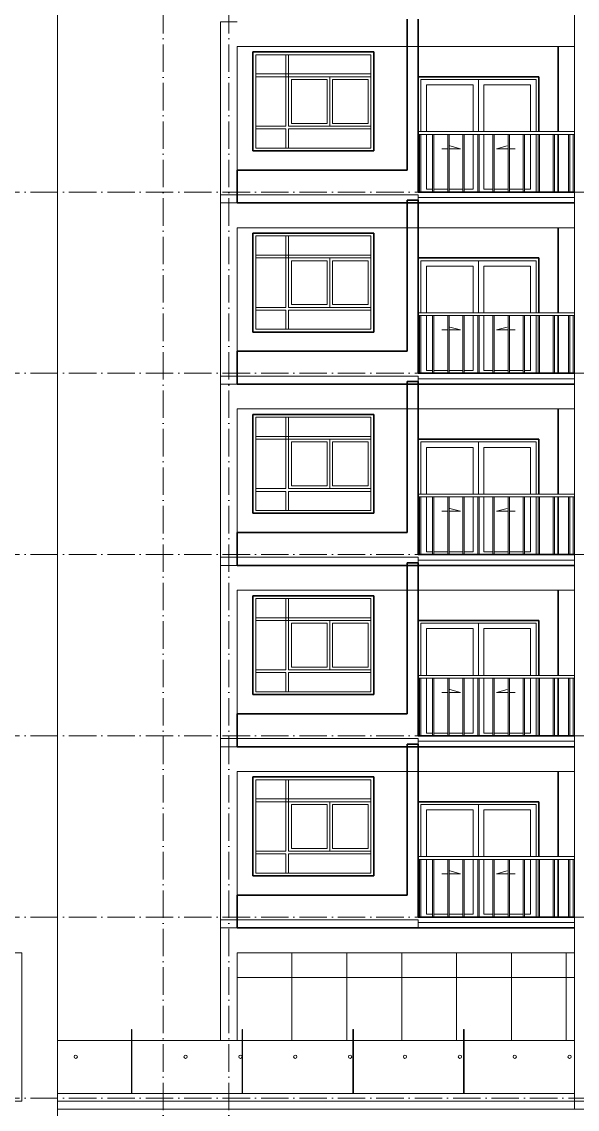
# Model space of a CAD drawing. Header units: millimetres. Extents: x -8482 to 130249, y -7482 to 93550.
# Drawn here: x 98786 to 108911, y 18400 to 38200 of the extents above; entities that cross this region are included whole.
import ezdxf

# ---------------------------------------------------------------- set-up
doc = ezdxf.new("R2010")
doc.units = ezdxf.units.MM
doc.linetypes.add('Grid Line', pattern=[14, 10, -2, 0, -2])
for name, color, linetype, lineweight in [('CUA', 31, 'Continuous', 9), ('KINH', 152, 'Continuous', 5), ('NET CAT', 3, 'Continuous', 5), ('NET CATConcrete', 3, 'Continuous', 5), ('NET THAY 1', 41, 'Continuous', 5), ('NET THAY 2', 55, 'Continuous', 5), ('NET-THAY', 2, 'Continuous', 9), ('TRUC', 225, 'Continuous', 5)]:
    doc.layers.add(name, color=color, linetype=linetype, lineweight=lineweight)

# ---------------------------------------------------------------- blocks, each defined once
blk = doc.blocks.new('System Panel - Glazed-829545-MẶT ĐỨNG TRỤC Q-A')
at = {"layer": 'KINH', "color": 10}
for p, q in [((-16750, 20800), (-17750, 20800)), ((-16750, 19650), (-16750, 20800))]:
    blk.add_line(p, q, dxfattribs=at)
blk = doc.blocks.new('System Panel - Glazed-V411-MẶT ĐỨNG TRỤC Q-A')
at = {"layer": 'KINH', "color": 10}
for p, q in [((-15750, 20800), (-16750, 20800)), ((-16750, 20800), (-16750, 19650)), ((-15750, 19650), (-15750, 20800))]:
    blk.add_line(p, q, dxfattribs=at)
blk = doc.blocks.new('System Panel - Glazed-980423-MẶT ĐỨNG TRỤC Q-A')
at = {"layer": 'KINH', "color": 10}
for p, q in [((-11600, 20800), (-11750, 20800)), ((-11750, 20800), (-11750, 19650))]:
    blk.add_line(p, q, dxfattribs=at)
blk = doc.blocks.new('System Panel - Glazed-829547-MẶT ĐỨNG TRỤC Q-A')
at = {"layer": 'KINH', "color": 10}
for p, q in [((-16750, 20800), (-16750, 21250)), ((-17750, 20800), (-16750, 20800))]:
    blk.add_line(p, q, dxfattribs=at)
blk = doc.blocks.new('System Panel - Glazed-V412-MẶT ĐỨNG TRỤC Q-A')
at = {"layer": 'KINH', "color": 10}
for p, q in [((-16750, 21250), (-16750, 20800)), ((-15750, 20800), (-15750, 21250)), ((-16750, 20800), (-15750, 20800))]:
    blk.add_line(p, q, dxfattribs=at)
blk = doc.blocks.new('System Panel - Glazed-980424-MẶT ĐỨNG TRỤC Q-A')
at = {"layer": 'KINH', "color": 10}
for p, q in [((-11750, 21250), (-11750, 20800)), ((-11750, 20800), (-11600, 20800))]:
    blk.add_line(p, q, dxfattribs=at)
blk = doc.blocks.new('Railing - NBS_RailInfillPnl_Post-1009334-MẶT ĐỨNG TRỤC Q-A')
at = {"layer": 'NET THAY 2', "color": 10}
for p, q in [((-13623, 19850), (-13613, 19850)), ((-13623, 18685), (-13623, 19850)), ((-13613, 19850), (-13613, 18685))]:
    blk.add_line(p, q, dxfattribs=at)
blk = doc.blocks.new('Railing - Railing-863470-MẶT ĐỨNG TRỤC Q-A')
at = {"layer": 'NET THAY 1', "color": 10}
blk.add_line((-21025, 18685), (-11600, 18685), dxfattribs=at)
for p in [(-6054, 0), (-4036, 0), (-2018, 0), (0, 0)]:
    blk.add_blockref('Railing - NBS_RailInfillPnl_Post-1009334-MẶT ĐỨNG TRỤC Q-A', p)
blk = doc.blocks.new('Top Rail Type - Top Rail_Internal_-863475-MẶT ĐỨNG TRỤC Q-A')
at = {"layer": 'NET THAY 1', "color": 10}
for p, q in [((-19677, 19650), (-21025, 19650)), ((-17659, 19650), (-19667, 19650)), ((-15641, 19650), (-17649, 19650)), ((-13623, 19650), (-15631, 19650)), ((-11600, 19650), (-13613, 19650))]:
    blk.add_line(p, q, dxfattribs=at)
blk = doc.blocks.new('ALB-RAILING 32 - ALB-BALUSTER-847066-MẶT ĐỨNG TRỤC Q-A')
at = {"layer": 'NET THAY 1', "color": 10}
for start, end in [(0, 180), (180, 0)]:
    blk.add_arc((-20690, 19357), 30, start, end, dxfattribs=at)
blk = doc.blocks.new('ALC1807-ASCENT PLAZA-TANG DIEN HINH_rvt-2-MẶT ĐỨNG TRỤC Q-A')
at = {"layer": 'NET-THAY', "color": 250, "lineweight": 15}
for p, q in [((-21675, 21250), (-22000, 21250)), ((-21675, 18550), (-21675, 21250)), ((-22000, 18550), (-21675, 18550))]:
    blk.add_line(p, q, dxfattribs=at)
at = {"color": 250, "lineweight": 15}
for name, p in [('System Panel - Glazed-829547-MẶT ĐỨNG TRỤC Q-A', (0, 0)), ('System Panel - Glazed-V412-MẶT ĐỨNG TRỤC Q-A', (0, 0)), ('System Panel - Glazed-V412-MẶT ĐỨNG TRỤC Q-A', (1000, 0)), ('System Panel - Glazed-V412-MẶT ĐỨNG TRỤC Q-A', (2000, 0)), ('System Panel - Glazed-V412-MẶT ĐỨNG TRỤC Q-A', (3000, 0)), ('System Panel - Glazed-V412-MẶT ĐỨNG TRỤC Q-A', (4000, 0)), ('System Panel - Glazed-980424-MẶT ĐỨNG TRỤC Q-A', (0, 0)), ('System Panel - Glazed-829545-MẶT ĐỨNG TRỤC Q-A', (0, 0)), ('System Panel - Glazed-V411-MẶT ĐỨNG TRỤC Q-A', (0, 0)), ('System Panel - Glazed-V411-MẶT ĐỨNG TRỤC Q-A', (1000, 0)), ('System Panel - Glazed-V411-MẶT ĐỨNG TRỤC Q-A', (2000, 0)), ('System Panel - Glazed-V411-MẶT ĐỨNG TRỤC Q-A', (3000, 0)), ('System Panel - Glazed-V411-MẶT ĐỨNG TRỤC Q-A', (4000, 0)), ('System Panel - Glazed-980423-MẶT ĐỨNG TRỤC Q-A', (0, 0)), ('Railing - Railing-863470-MẶT ĐỨNG TRỤC Q-A', (0, 0)), ('Top Rail Type - Top Rail_Internal_-863475-MẶT ĐỨNG TRỤC Q-A', (0, 0)), ('ALB-RAILING 32 - ALB-BALUSTER-847066-MẶT ĐỨNG TRỤC Q-A', (0, 0)), ('ALB-RAILING 32 - ALB-BALUSTER-847066-MẶT ĐỨNG TRỤC Q-A', (2000, 0)), ('ALB-RAILING 32 - ALB-BALUSTER-847066-MẶT ĐỨNG TRỤC Q-A', (3000, 0)), ('ALB-RAILING 32 - ALB-BALUSTER-847066-MẶT ĐỨNG TRỤC Q-A', (4000, 0)), ('ALB-RAILING 32 - ALB-BALUSTER-847066-MẶT ĐỨNG TRỤC Q-A', (5000, 0)), ('ALB-RAILING 32 - ALB-BALUSTER-847066-MẶT ĐỨNG TRỤC Q-A', (6000, 0)), ('ALB-RAILING 32 - ALB-BALUSTER-847066-MẶT ĐỨNG TRỤC Q-A', (7000, 0)), ('ALB-RAILING 32 - ALB-BALUSTER-847066-MẶT ĐỨNG TRỤC Q-A', (8000, 0)), ('ALB-RAILING 32 - ALB-BALUSTER-847066-MẶT ĐỨNG TRỤC Q-A', (9000, 0))]:
    blk.add_blockref(name, p, dxfattribs=at)
blk = doc.blocks.new('CUA LO GIA _LUA_ - CUA LO GIA _LUA_-78615-MẶT ĐỨNG TRỤC Q-A')
at = {"layer": 'CUA', "color": 90}
for p, q in [((-12250, 24000), (-14450, 24000)), ((-12250, 24000), (-12250, 23000)), ((-13350, 23950), (-14400, 23950)), ((-14400, 23000), (-14400, 23950)), ((-14400, 23950), (-14400, 23000)), ((-14400, 23950), (-12300, 23950)), ((-14300, 23850), (-14300, 23000)), ((-14300, 23850), (-13450, 23850)), ((-13450, 23000), (-13450, 23850)), ((-13350, 23950), (-13350, 23000)), ((-13250, 23850), (-12400, 23850)), ((-13250, 23850), (-13250, 23000)), ((-12400, 23000), (-12400, 23850)), ((-12300, 23000), (-12300, 23950)), ((-14400, 21900), (-14400, 22950)), ((-14400, 22950), (-14400, 21900)), ((-14300, 22950), (-14300, 21950)), ((-13450, 21950), (-13450, 22950)), ((-13250, 22950), (-13250, 21950)), ((-12400, 21950), (-12400, 22950)), ((-12300, 21900), (-12300, 22950)), ((-14018, 22689), (-13912, 22689)), ((-13887, 22689), (-13678, 22689)), ((-13678, 22689), (-13871, 22740)), ((-13022, 22689), (-12829, 22740)), ((-12812, 22689), (-13022, 22689)), ((-12682, 22689), (-12787, 22689)), ((-14300, 21950), (-14187, 21950)), ((-14162, 21950), (-13912, 21950)), ((-13887, 21950), (-13637, 21950)), ((-13612, 21950), (-13450, 21950)), ((-13250, 21950), (-13087, 21950)), ((-13062, 21950), (-12812, 21950)), ((-12787, 21950), (-12537, 21950)), ((-12512, 21950), (-12400, 21950))]:
    blk.add_line(p, q, dxfattribs=at)
blk = doc.blocks.new('X-PHONG NGU 2 - X-PHONG NGU 2_Recovery_ 3-60238-MẶT ĐỨNG TRỤC Q-A')
at = {"layer": 'CUA', "color": 90}
for p, q in [((-17460, 24450), (-17460, 22650)), ((-15260, 24450), (-17460, 24450)), ((-17410, 24400), (-15310, 24400)), ((-17410, 22700), (-17410, 24400)), ((-16810, 24400), (-16860, 24400)), ((-16860, 24400), (-16860, 23100)), ((-16810, 23100), (-16810, 24400)), ((-15310, 24400), (-15310, 22700)), ((-15260, 22650), (-15260, 24450)), ((-15310, 24050), (-17410, 24050)), ((-17410, 24050), (-17410, 24000)), ((-17410, 24000), (-15310, 24000)), ((-16060, 24000), (-16810, 24000)), ((-16810, 24000), (-16810, 23100)), ((-16060, 23100), (-16060, 24000)), ((-15310, 24000), (-15310, 24050)), ((-16760, 23150), (-16760, 23950)), ((-16760, 23950), (-16110, 23950)), ((-16110, 23950), (-16110, 23150)), ((-16010, 23950), (-15360, 23950)), ((-16010, 23150), (-16010, 23950)), ((-15360, 23950), (-15360, 23150)), ((-16860, 23100), (-17410, 23100)), ((-17410, 23100), (-17410, 23050)), ((-17410, 23050), (-16860, 23050)), ((-16860, 23050), (-16860, 22700)), ((-15310, 23100), (-16810, 23100)), ((-16810, 23100), (-16060, 23100)), ((-16810, 22700), (-16810, 23050)), ((-16810, 23050), (-15310, 23050)), ((-16110, 23150), (-16760, 23150)), ((-15360, 23150), (-16010, 23150)), ((-15310, 23050), (-15310, 23100)), ((-17460, 22650), (-15260, 22650)), ((-15310, 22700), (-17410, 22700)), ((-16860, 22700), (-16810, 22700))]:
    blk.add_line(p, q, dxfattribs=at)
blk = doc.blocks.new('Railing - 25mm-77671-MẶT ĐỨNG TRỤC Q-A')
at = {"layer": 'NET THAY 2', "color": 90, "lineweight": 9}
for p, q in [((-11712, 21900), (-11712, 22950)), ((-11687, 21900), (-11687, 22950))]:
    blk.add_line(p, q, dxfattribs=at)
blk = doc.blocks.new('Railing - 25mm-V415-MẶT ĐỨNG TRỤC Q-A')
at = {"layer": 'NET THAY 2', "color": 90, "lineweight": 9}
blk.add_line((-11625, 21900), (-11625, 22950), dxfattribs=at)
blk = doc.blocks.new('Railing - 25mm-V416-MẶT ĐỨNG TRỤC Q-A')
at = {"layer": 'NET THAY 2', "color": 90, "lineweight": 9}
blk.add_line((-14425, 21900), (-14425, 22950), dxfattribs=at)
blk = doc.blocks.new('Railing - Railing-4662-MẶT ĐỨNG TRỤC Q-A')
for name, p in [('Railing - 25mm-V416-MẶT ĐỨNG TRỤC Q-A', (0, 0)), ('Railing - 25mm-77671-MẶT ĐỨNG TRỤC Q-A', (-2475, 0)), ('Railing - 25mm-77671-MẶT ĐỨNG TRỤC Q-A', (-2200, 0)), ('Railing - 25mm-77671-MẶT ĐỨNG TRỤC Q-A', (-1925, 0)), ('Railing - 25mm-77671-MẶT ĐỨNG TRỤC Q-A', (-1650, 0)), ('Railing - 25mm-77671-MẶT ĐỨNG TRỤC Q-A', (-1375, 0)), ('Railing - 25mm-77671-MẶT ĐỨNG TRỤC Q-A', (-1100, 0)), ('Railing - 25mm-77671-MẶT ĐỨNG TRỤC Q-A', (-825, 0)), ('Railing - 25mm-77671-MẶT ĐỨNG TRỤC Q-A', (-550, 0)), ('Railing - 25mm-77671-MẶT ĐỨNG TRỤC Q-A', (-275, 0)), ('Railing - 25mm-77671-MẶT ĐỨNG TRỤC Q-A', (0, 0)), ('Railing - 25mm-V415-MẶT ĐỨNG TRỤC Q-A', (0, 0))]:
    blk.add_blockref(name, p)
blk = doc.blocks.new('Top Rail Type - Top Rail_Internal_-4663-MẶT ĐỨNG TRỤC Q-A')
at = {"layer": 'NET THAY 1', "color": 90, "lineweight": 9}
for p, q in [((-11600, 23000), (-14450, 23000)), ((-11600, 22950), (-14450, 22950))]:
    blk.add_line(p, q, dxfattribs=at)
blk = doc.blocks.new('ALC1807-ASCENT PLAZA-TANG DIEN HINH-TANG 5_rvt-19-MẶT ĐỨNG TRỤC Q-A')
at = {"layer": 'NET-THAY', "color": 50, "lineweight": 35}
for p, q in [((-14650, 22300), (-14650, 25050)), ((-14650, 25050), (-14450, 25050)), ((-14450, 25050), (-14450, 21900)), ((-17460, 22650), (-17460, 24450)), ((-17460, 24450), (-15260, 24450)), ((-15260, 24450), (-15260, 22650)), ((-11900, 24550), (-11900, 23000)), ((-14450, 24000), (-12250, 24000)), ((-12250, 24000), (-12250, 23000)), ((-11900, 22950), (-11900, 21900)), ((-15260, 22650), (-17460, 22650)), ((-14650, 22300), (-17750, 22300)), ((-17750, 22300), (-17750, 21700)), ((-11600, 21900), (-14450, 21900)), ((-17750, 21700), (-14550, 21700)), ((-14550, 21700), (-11600, 21700))]:
    blk.add_line(p, q, dxfattribs=at)
at = {"color": 50, "lineweight": 35}
for name in ['X-PHONG NGU 2 - X-PHONG NGU 2_Recovery_ 3-60238-MẶT ĐỨNG TRỤC Q-A', 'CUA LO GIA _LUA_ - CUA LO GIA _LUA_-78615-MẶT ĐỨNG TRỤC Q-A', 'Top Rail Type - Top Rail_Internal_-4663-MẶT ĐỨNG TRỤC Q-A', 'Railing - Railing-4662-MẶT ĐỨNG TRỤC Q-A']:
    blk.add_blockref(name, (0, 0), dxfattribs=at)
blk = doc.blocks.new('CUA LO GIA _LUA_ - CUA LO GIA _LUA_-V466-MẶT ĐỨNG TRỤC Q-A')
at = {"layer": 'CUA', "color": 90}
for p, q in [((-12250, 27300), (-14450, 27300)), ((-13350, 27250), (-14400, 27250)), ((-14400, 26300), (-14400, 27250)), ((-14400, 27250), (-14400, 26300)), ((-14400, 27250), (-12300, 27250)), ((-14300, 27150), (-14300, 26300)), ((-14300, 27150), (-13450, 27150)), ((-13450, 26300), (-13450, 27150)), ((-13350, 27250), (-13350, 26300)), ((-13250, 27150), (-12400, 27150)), ((-13250, 27150), (-13250, 26300)), ((-12400, 26300), (-12400, 27150)), ((-12300, 26300), (-12300, 27250)), ((-12250, 27300), (-12250, 26300)), ((-14400, 25201), (-14400, 26250)), ((-14400, 26250), (-14400, 25201)), ((-14300, 26250), (-14300, 25250)), ((-13450, 25250), (-13450, 26250)), ((-13250, 26250), (-13250, 25250)), ((-12400, 25250), (-12400, 26250)), ((-12300, 25201), (-12300, 26250)), ((-14018, 25989), (-13912, 25989)), ((-13887, 25989), (-13678, 25989)), ((-13678, 25989), (-13871, 26040)), ((-13022, 25989), (-12829, 26040)), ((-12812, 25989), (-13022, 25989)), ((-12682, 25989), (-12787, 25989)), ((-14300, 25250), (-14187, 25250)), ((-14162, 25250), (-13912, 25250)), ((-13887, 25250), (-13637, 25250)), ((-13612, 25250), (-13450, 25250)), ((-13250, 25250), (-13087, 25250)), ((-13062, 25250), (-12812, 25250)), ((-12787, 25250), (-12537, 25250)), ((-12512, 25250), (-12400, 25250))]:
    blk.add_line(p, q, dxfattribs=at)
blk = doc.blocks.new('Railing - Railing-V467-MẶT ĐỨNG TRỤC Q-A')
for name, p in [('Railing - 25mm-V416-MẶT ĐỨNG TRỤC Q-A', (0, 3300)), ('Railing - 25mm-77671-MẶT ĐỨNG TRỤC Q-A', (-2475, 3300)), ('Railing - 25mm-77671-MẶT ĐỨNG TRỤC Q-A', (-2200, 3300)), ('Railing - 25mm-77671-MẶT ĐỨNG TRỤC Q-A', (-1925, 3300)), ('Railing - 25mm-77671-MẶT ĐỨNG TRỤC Q-A', (-1650, 3300)), ('Railing - 25mm-77671-MẶT ĐỨNG TRỤC Q-A', (-1375, 3300)), ('Railing - 25mm-77671-MẶT ĐỨNG TRỤC Q-A', (-1100, 3300)), ('Railing - 25mm-77671-MẶT ĐỨNG TRỤC Q-A', (-825, 3300)), ('Railing - 25mm-77671-MẶT ĐỨNG TRỤC Q-A', (-550, 3300)), ('Railing - 25mm-77671-MẶT ĐỨNG TRỤC Q-A', (-275, 3300)), ('Railing - 25mm-77671-MẶT ĐỨNG TRỤC Q-A', (0, 3300)), ('Railing - 25mm-V415-MẶT ĐỨNG TRỤC Q-A', (0, 3300))]:
    blk.add_blockref(name, p)
blk = doc.blocks.new('ALC1807-ASCENT PLAZA-TANG DIEN HINH-TANG 5_rvt-20-MẶT ĐỨNG TRỤC Q-A')
at = {"layer": 'NET-THAY', "color": 50, "lineweight": 35}
for p, q in [((-14650, 25600), (-14650, 28350)), ((-14650, 28350), (-14450, 28350)), ((-14450, 28350), (-14450, 25200)), ((-17460, 25950), (-17460, 27750)), ((-17460, 27750), (-15260, 27750)), ((-15260, 27750), (-15260, 25950)), ((-11900, 27850), (-11900, 26300)), ((-14450, 27300), (-12250, 27300)), ((-12250, 27300), (-12250, 26300)), ((-11900, 26250), (-11900, 25201)), ((-15260, 25950), (-17460, 25950)), ((-14650, 25600), (-17750, 25600)), ((-17750, 25600), (-17750, 25000)), ((-11600, 25200), (-14450, 25200)), ((-17750, 25000), (-14550, 25000)), ((-14550, 25000), (-11600, 25000))]:
    blk.add_line(p, q, dxfattribs=at)
at = {"color": 50, "lineweight": 35}
for name, p in [('X-PHONG NGU 2 - X-PHONG NGU 2_Recovery_ 3-60238-MẶT ĐỨNG TRỤC Q-A', (0, 3300)), ('CUA LO GIA _LUA_ - CUA LO GIA _LUA_-V466-MẶT ĐỨNG TRỤC Q-A', (0, 0)), ('Top Rail Type - Top Rail_Internal_-4663-MẶT ĐỨNG TRỤC Q-A', (0, 3300)), ('Railing - Railing-V467-MẶT ĐỨNG TRỤC Q-A', (0, 0))]:
    blk.add_blockref(name, p, dxfattribs=at)
blk = doc.blocks.new('ALC1807-ASCENT PLAZA-TANG DIEN HINH-TANG 5_rvt-21-MẶT ĐỨNG TRỤC Q-A')
at = {"layer": 'NET-THAY', "color": 50, "lineweight": 35}
for p, q in [((-14650, 28900), (-14650, 31650)), ((-14650, 31650), (-14450, 31650)), ((-14450, 31650), (-14450, 28500)), ((-11900, 31150), (-11900, 29600)), ((-17460, 29250), (-17460, 31050)), ((-17460, 31050), (-15260, 31050)), ((-15260, 31050), (-15260, 29250)), ((-14450, 30600), (-12250, 30600)), ((-12250, 30600), (-12250, 29600)), ((-11900, 29550), (-11900, 28500)), ((-15260, 29250), (-17460, 29250)), ((-14650, 28900), (-17750, 28900)), ((-17750, 28900), (-17750, 28300)), ((-11600, 28500), (-14450, 28500)), ((-17750, 28300), (-14550, 28300)), ((-14550, 28300), (-11600, 28300))]:
    blk.add_line(p, q, dxfattribs=at)
at = {"color": 50, "lineweight": 35}
for name, p in [('X-PHONG NGU 2 - X-PHONG NGU 2_Recovery_ 3-60238-MẶT ĐỨNG TRỤC Q-A', (0, 6600)), ('CUA LO GIA _LUA_ - CUA LO GIA _LUA_-78615-MẶT ĐỨNG TRỤC Q-A', (0, 6600)), ('Top Rail Type - Top Rail_Internal_-4663-MẶT ĐỨNG TRỤC Q-A', (0, 6600)), ('Railing - Railing-V467-MẶT ĐỨNG TRỤC Q-A', (0, 3300))]:
    blk.add_blockref(name, p, dxfattribs=at)
blk = doc.blocks.new('ALC1807-ASCENT PLAZA-TANG DIEN HINH-TANG 5_rvt-22-MẶT ĐỨNG TRỤC Q-A')
at = {"layer": 'NET-THAY', "color": 50, "lineweight": 35}
for p, q in [((-14650, 32200), (-14650, 34950)), ((-14650, 34950), (-14450, 34950)), ((-14450, 34950), (-14450, 31800)), ((-17460, 32550), (-17460, 34350)), ((-17460, 34350), (-15260, 34350)), ((-15260, 34350), (-15260, 32550)), ((-11900, 34448), (-11900, 32900)), ((-14450, 33900), (-12250, 33900)), ((-12250, 33900), (-12250, 32900)), ((-11900, 32850), (-11900, 31800)), ((-15260, 32550), (-17460, 32550)), ((-14650, 32200), (-17750, 32200)), ((-17750, 32200), (-17750, 31600)), ((-11600, 31800), (-14450, 31800)), ((-17750, 31600), (-14550, 31600)), ((-14550, 31600), (-11600, 31600))]:
    blk.add_line(p, q, dxfattribs=at)
at = {"color": 50, "lineweight": 35}
for name, p in [('X-PHONG NGU 2 - X-PHONG NGU 2_Recovery_ 3-60238-MẶT ĐỨNG TRỤC Q-A', (0, 9900)), ('CUA LO GIA _LUA_ - CUA LO GIA _LUA_-78615-MẶT ĐỨNG TRỤC Q-A', (0, 9900)), ('Top Rail Type - Top Rail_Internal_-4663-MẶT ĐỨNG TRỤC Q-A', (0, 9900)), ('Railing - Railing-V467-MẶT ĐỨNG TRỤC Q-A', (0, 6600))]:
    blk.add_blockref(name, p, dxfattribs=at)
blk = doc.blocks.new('ALC1807-ASCENT PLAZA-TANG DIEN HINH-TANG 5_rvt-23-MẶT ĐỨNG TRỤC Q-A')
at = {"layer": 'NET-THAY', "color": 50, "lineweight": 35}
for p, q in [((-14650, 35500), (-14650, 38250)), ((-14450, 38250), (-14450, 35100)), ((-17460, 35850), (-17460, 37650)), ((-17460, 37650), (-15260, 37650)), ((-15260, 37650), (-15260, 35850)), ((-11900, 37750), (-11900, 36200)), ((-14450, 37200), (-12250, 37200)), ((-12250, 37200), (-12250, 36200)), ((-11900, 36150), (-11900, 35100)), ((-15260, 35850), (-17460, 35850)), ((-14650, 35500), (-17750, 35500)), ((-17750, 35500), (-17750, 34900)), ((-11600, 35100), (-14450, 35100)), ((-17750, 34900), (-14550, 34900)), ((-14550, 34900), (-11600, 34900))]:
    blk.add_line(p, q, dxfattribs=at)
at = {"color": 50, "lineweight": 35}
for name, p in [('X-PHONG NGU 2 - X-PHONG NGU 2_Recovery_ 3-60238-MẶT ĐỨNG TRỤC Q-A', (0, 13200)), ('CUA LO GIA _LUA_ - CUA LO GIA _LUA_-78615-MẶT ĐỨNG TRỤC Q-A', (0, 13200)), ('Top Rail Type - Top Rail_Internal_-4663-MẶT ĐỨNG TRỤC Q-A', (0, 13200)), ('Railing - Railing-V467-MẶT ĐỨNG TRỤC Q-A', (0, 9900))]:
    blk.add_blockref(name, p, dxfattribs=at)

msp = doc.modelspace()

# ---------------------------------------------------------------- linework, layer by layer
at = {"layer": 'NET CAT'}
for p, q in [((99435.6, 81250), (99435.6, 11929.2)), ((108860.6, 18550), (108860.6, 81100)), ((102410.6, 35050), (102410.6, 38200)), ((102410.6, 38200), (102710.6, 38200)), ((102710.6, 37750), (102710.6, 35050)), ((102710.6, 35050), (102410.6, 35050)), ((102410.6, 31750), (102410.6, 34900)), ((102410.6, 34900), (102710.6, 34900)), ((102710.6, 34450), (102710.6, 31750)), ((102710.6, 31750), (102410.6, 31750)), ((102410.6, 28450), (102410.6, 31600)), ((102410.6, 31600), (102710.6, 31600)), ((102710.6, 31150), (102710.6, 28450)), ((102710.6, 28450), (102410.6, 28450)), ((102410.6, 25150), (102410.6, 28300)), ((102410.6, 28300), (102710.6, 28300)), ((102710.6, 27850), (102710.6, 25150)), ((102710.6, 25150), (102410.6, 25150)), ((102410.6, 21850), (102410.6, 25000)), ((102410.6, 25000), (102710.6, 25000)), ((102710.6, 24550), (102710.6, 21850)), ((102710.6, 21850), (102410.6, 21850)), ((102410.6, 19650), (102410.6, 21700)), ((102410.6, 21700), (102710.6, 21700)), ((102710.6, 21250), (102710.6, 19650)), ((109160.6, 18550), (108860.6, 18550)), ((108860.6, 18400), (109160.6, 18400))]:
    msp.add_line(p, q, dxfattribs=at)
at = {"layer": 'NET CATConcrete'}
for p, q in [((106010.6, 37750), (102710.6, 37750)), ((108860.6, 37750), (106010.6, 37750)), ((106010.6, 34900), (102710.6, 34900)), ((108860.6, 34900), (106010.6, 34900)), ((106010.6, 34450), (102710.6, 34450)), ((108860.6, 34450), (106010.6, 34450)), ((106010.6, 31600), (102710.6, 31600)), ((108860.6, 31600), (106010.6, 31600)), ((106010.6, 31150), (102710.6, 31150)), ((108860.6, 31150), (106010.6, 31150)), ((106010.6, 28300), (102710.6, 28300)), ((108860.6, 28300), (106010.6, 28300)), ((106010.6, 27850), (102710.6, 27850)), ((108860.6, 27850), (106010.6, 27850)), ((106010.6, 25000), (102710.6, 25000)), ((108860.6, 25000), (106010.6, 25000)), ((106010.6, 24550), (102710.6, 24550)), ((108860.6, 24550), (106010.6, 24550)), ((106010.6, 21700), (102710.6, 21700)), ((108860.6, 21700), (106010.6, 21700)), ((106010.6, 21250), (102710.6, 21250)), ((108860.6, 21250), (106010.6, 21250)), ((108860.6, 18400), (99435.6, 18400))]:
    msp.add_line(p, q, dxfattribs=at)
at = {"layer": 'NET-THAY'}
for p, q in [((102410.6, 35050), (106010.6, 35050)), ((102410.6, 35050), (102410.6, 34900)), ((106010.6, 34900), (106010.6, 35050)), ((108860.6, 34900), (102410.6, 34900)), ((106010.6, 35000), (108860.6, 35000)), ((102410.6, 31750), (106010.6, 31750)), ((102410.6, 31750), (102410.6, 31600)), ((106010.6, 31600), (106010.6, 31750)), ((106010.6, 31700), (108860.6, 31700)), ((108860.6, 31600), (102410.6, 31600)), ((102410.6, 28450), (106010.6, 28450)), ((102410.6, 28450), (102410.6, 28300)), ((106010.6, 28300), (106010.6, 28450)), ((106010.6, 28400), (108860.6, 28400)), ((108860.6, 28300), (102410.6, 28300)), ((102410.6, 25150), (106010.6, 25150)), ((102410.6, 25150), (102410.6, 25000)), ((106010.6, 25000), (106010.6, 25150)), ((108860.6, 25000), (102410.6, 25000)), ((106010.6, 25100), (108860.6, 25100)), ((102410.6, 21850), (106010.6, 21850)), ((102410.6, 21850), (102410.6, 21700)), ((106010.6, 21700), (106010.6, 21850)), ((106010.6, 21800), (108860.6, 21800)), ((108860.6, 21700), (102410.6, 21700)), ((99435.6, 18550), (120460.6, 18550)), ((108860.6, 18550), (108860.6, 18400)), ((120460.6, 18400), (99435.6, 18400))]:
    msp.add_line(p, q, dxfattribs=at)
at = {"layer": 'TRUC', "linetype": 'Grid Line', "ltscale": 50}
for p, q in [((101360.6, -6119.7), (101360.6, 93540.4)), ((102560.6, -6119.7), (102560.6, 93540.4)), ((68842.1, 35100), (128842.1, 35100)), ((68842.1, 31800), (128842.1, 31800)), ((68842.1, 28500), (128842.1, 28500)), ((68842.1, 25200), (128842.1, 25200)), ((68842.1, 21900), (128842.1, 21900)), ((68842.1, 18600), (128842.1, 18600))]:
    msp.add_line(p, q, dxfattribs=at)

# ---------------------------------------------------------------- block references
at = {"color": 130, "lineweight": 5}
for name in ['ALC1807-ASCENT PLAZA-TANG DIEN HINH-TANG 5_rvt-23-MẶT ĐỨNG TRỤC Q-A', 'ALC1807-ASCENT PLAZA-TANG DIEN HINH-TANG 5_rvt-22-MẶT ĐỨNG TRỤC Q-A', 'ALC1807-ASCENT PLAZA-TANG DIEN HINH-TANG 5_rvt-21-MẶT ĐỨNG TRỤC Q-A', 'ALC1807-ASCENT PLAZA-TANG DIEN HINH-TANG 5_rvt-20-MẶT ĐỨNG TRỤC Q-A', 'ALC1807-ASCENT PLAZA-TANG DIEN HINH_rvt-2-MẶT ĐỨNG TRỤC Q-A']:
    msp.add_blockref(name, (120460.5, 0), dxfattribs=at)
at = {"layer": 'NET-THAY', "lineweight": 5}
msp.add_blockref('ALC1807-ASCENT PLAZA-TANG DIEN HINH-TANG 5_rvt-19-MẶT ĐỨNG TRỤC Q-A', (120460.5, 0), dxfattribs=at)

doc.saveas('drawing.dxf')
